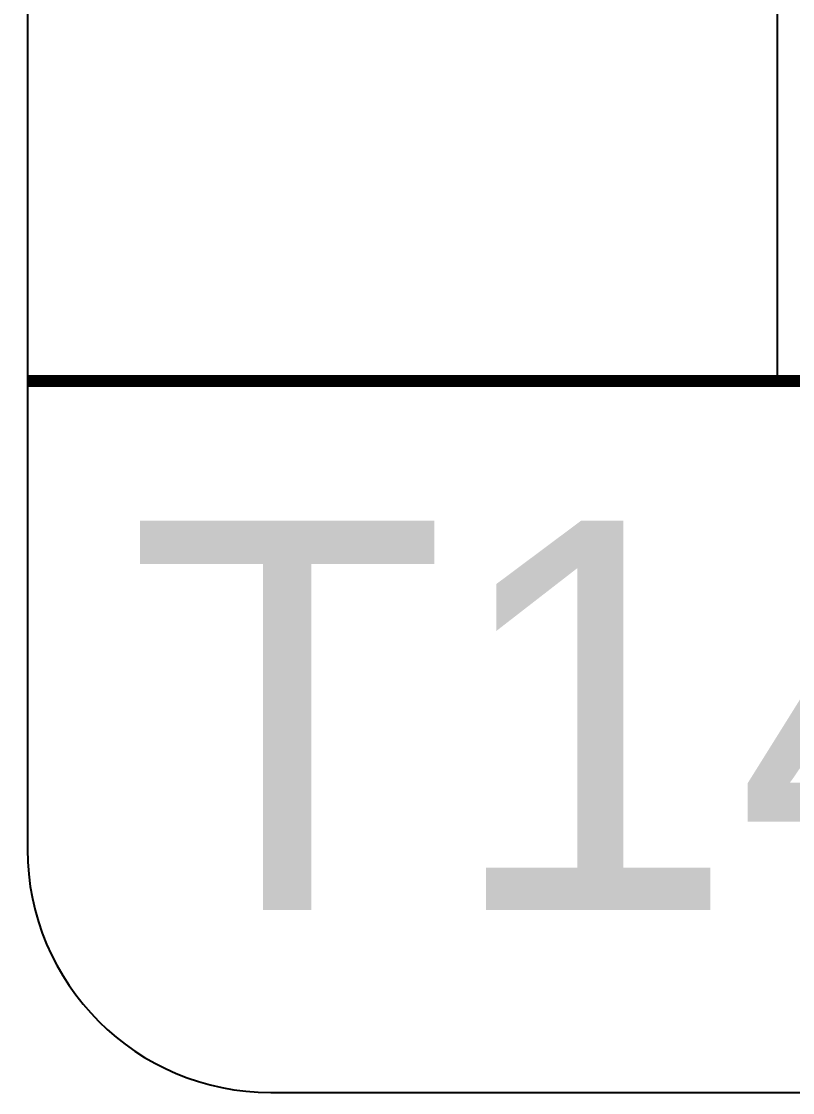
# Model space of a CAD drawing. Extents: x 0 to 139, y -15 to 75.
# Drawn here: x 0.12 to 15.97, y -14.75 to 7.27 of the extents above; entities that cross this region are included whole.
import ezdxf

# ---------------------------------------------------------------- set-up
doc = ezdxf.new("R2010")
doc.units = 0
doc.header["$MEASUREMENT"] = 0
doc.layers.add('TITLE', color=7, linetype='CONTINUOUS')
doc.styles.add('CITYBLUEPRINT', font='cibt____.pfb')

msp = doc.modelspace()

# ---------------------------------------------------------------- linework, layer by layer
at = {"layer": 'TITLE'}
for p, q in [((15.6564445, 74.8789502), (15.6564445, -0.1210498)), ((0.25, 69.8789502), (0.25, -0.1210498)), ((0.25, -0.1210498), (0.25, -9.75)), ((5.25, -14.75), (133.9080005, -14.75))]:
    msp.add_line(p, q, dxfattribs=at)
at = {"layer": 'TITLE', "const_width": 0.25}
msp.add_lwpolyline([(0.25, -0.1210498), (138.9080005, -0.1210498)], dxfattribs=at)
at = {"layer": 'TITLE'}
msp.add_arc((5.25, -9.75), 5, 180, 270, dxfattribs=at)

# ---------------------------------------------------------------- texts
at = {"layer": 'TITLE', "style": 'CITYBLUEPRINT'}
msp.add_text('T14000 SERIES', height=8, dxfattribs=at).set_placement((2.320764, -10.9933828))

doc.saveas('drawing.dxf')
